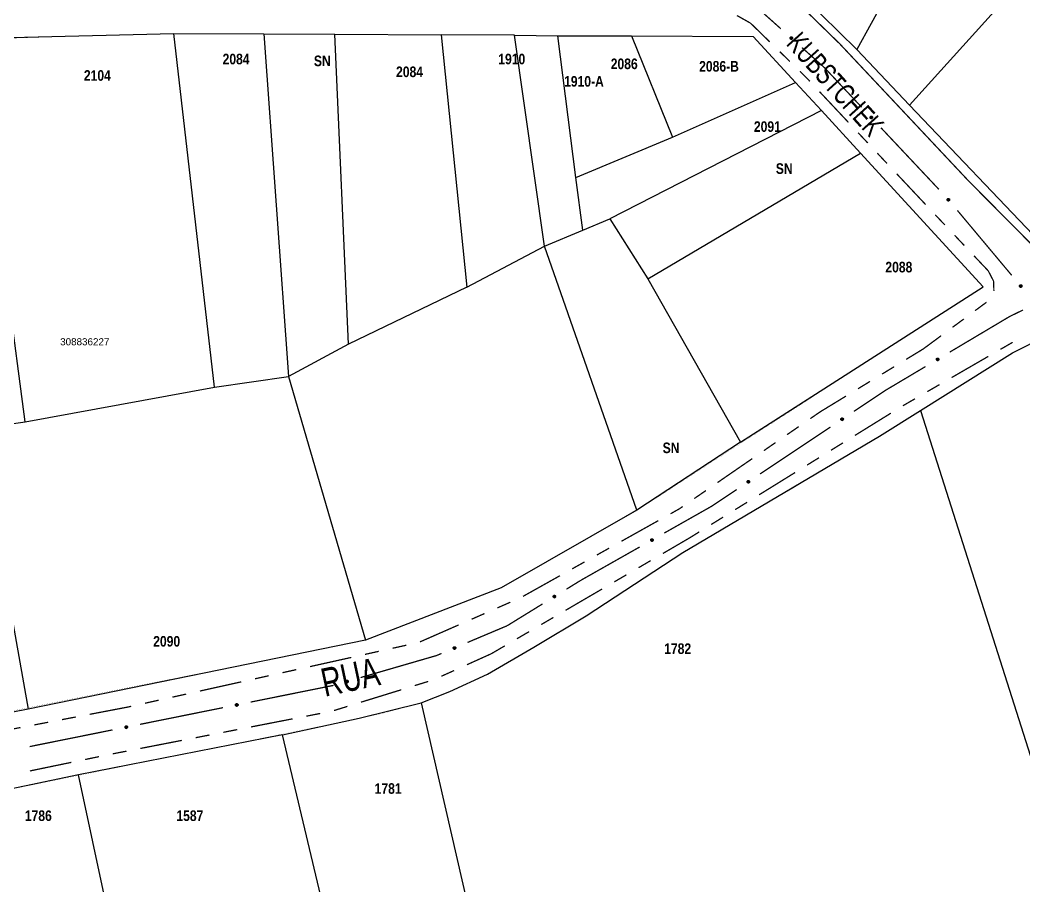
# Model space of a CAD drawing. Extents: x 201549 to 203722, y 4857623 to 4859778.
# Drawn here: x 203006 to 203148.5, y 4858104 to 4858226.9 of the extents above; entities that cross this region are included whole.
import ezdxf
from ezdxf.enums import TextEntityAlignment as Align

# ---------------------------------------------------------------- set-up
doc = ezdxf.new("R2010")
doc.units = 0
doc.header["$LTSCALE"] = 1.5
doc.header["$MEASUREMENT"] = 0
for name, color, linetype in [('CD-MALHA-LOTES', 40, 'CONTINUOUS'), ('CD_TXT_QUADRA', 1, 'CONTINUOUS'), ('RU-QUADRAS', 6, 'CONTINUOUS'), ('SV-EIXO-RUA-N-PAV', 6, 'CONTINUOUS'), ('SV-RUA-NAO-PAV-S-GUIA-C-GUIA', 7, 'CONTINUOUS'), ('SV-TXT-RUA-N-PAV-S-GUIA-C-GUIA', 7, 'CONTINUOUS'), ('Th_NmrPort', 1, 'CONTINUOUS')]:
    doc.layers.add(name, color=color, linetype=linetype)
doc.styles.add('ARIAL', font='ARIAL.TTF')
doc.styles.add('MONOTXT', font='ARIAL.TTF', dxfattribs={"height": 0.2})
doc.styles.get("Standard").update_dxf_attribs({"font": 'swisscbo.ttf'})

msp = doc.modelspace()

# ---------------------------------------------------------------- linework, layer by layer
at = {"layer": 'CD-MALHA-LOTES', "linetype": 'Continuous'}
for p, q in [((203140.85, 4858252.01), (203124.77, 4858222.72)), ((203152.68, 4858237.45), (203132.27, 4858214.83)), ((203124.77, 4858222.72), (203114.63, 4858232.68)), ((202999.5, 4858224.27), (203027.85, 4858225)), ((203027.85, 4858225), (203040.63, 4858224.93)), ((203033.62, 4858174.78), (203027.85, 4858225)), ((203040.63, 4858224.93), (203044.1, 4858176.3)), ((203040.63, 4858224.93), (203050.67, 4858224.88)), ((203050.67, 4858224.88), (203065.79, 4858224.8)), ((203052.61, 4858180.89), (203050.67, 4858224.88)), ((203076.18, 4858224.74), (203065.79, 4858224.8)), ((203065.79, 4858224.8), (203069.41, 4858188.99)), ((203080.43, 4858194.8), (203076.18, 4858224.74)), ((203076.18, 4858224.74), (203082.32, 4858224.66)), ((203082.32, 4858224.66), (203092.8, 4858224.65)), ((203084.91, 4858204.52), (203082.32, 4858224.66)), ((203092.8, 4858224.65), (203098.6, 4858210.26)), ((203092.8, 4858224.65), (203110.08, 4858224.56)), ((203110.08, 4858224.56), (203116.06, 4858218.05)), ((203132.27, 4858214.83), (203124.77, 4858222.72)), ((203098.6, 4858210.26), (203116.06, 4858218.05)), ((203116.06, 4858218.05), (203119.75, 4858214.03)), ((203150.76, 4858195.4), (203132.27, 4858214.83)), ((203119.75, 4858214.03), (203089.71, 4858198.66)), ((203125.31, 4858207.98), (203119.75, 4858214.03)), ((203084.91, 4858204.52), (203098.6, 4858210.26)), ((203095.12, 4858190.16), (203125.31, 4858207.98)), ((203142.7, 4858189.04), (203125.31, 4858207.98)), ((203085.88, 4858197.07), (203084.91, 4858204.52)), ((203085.88, 4858197.07), (203089.71, 4858198.66)), ((203089.71, 4858198.66), (203095.12, 4858190.16)), ((203080.43, 4858194.8), (203085.88, 4858197.07)), ((203069.41, 4858188.99), (203080.43, 4858194.8)), ((203093.57, 4858157.31), (203080.43, 4858194.8)), ((203146.88, 4858179.63), (203167.65, 4858190.19)), ((203069.41, 4858188.99), (203052.61, 4858180.89)), ((203095.12, 4858190.16), (203108.26, 4858166.97)), ((203108.26, 4858166.97), (203142.7, 4858189.04)), ((203006.73, 4858169.86), (203004.3, 4858188.23)), ((203052.61, 4858180.89), (203044.1, 4858176.3)), ((203133.8, 4858171.45), (203146.88, 4858179.63)), ((203033.62, 4858174.78), (203044.1, 4858176.3)), ((203044.1, 4858176.3), (203055.05, 4858138.84)), ((203006.73, 4858169.86), (203033.62, 4858174.78)), ((203128, 4858167.81), (203133.8, 4858171.45)), ((203133.8, 4858171.45), (203184.93, 4858010.6)), ((203000.05, 4858168.91), (203006.73, 4858169.86)), ((203000.05, 4858168.91), (203007.17, 4858129.07)), ((203100.08, 4858151.3), (203128, 4858167.81)), ((203108.26, 4858166.97), (203093.57, 4858157.31)), ((203093.57, 4858157.31), (203074.29, 4858146.29)), ((203086.34, 4858142.3), (203100.08, 4858151.3)), ((203074.29, 4858146.29), (203055.05, 4858138.84)), ((203078.92, 4858137.85), (203086.34, 4858142.3)), ((203055.05, 4858138.84), (203007.17, 4858129.07)), ((203072.35, 4858134.02), (203078.92, 4858137.85)), ((203067.02, 4858131.54), (203072.35, 4858134.02)), ((203062.94, 4858129.96), (203067.02, 4858131.54)), ((203007.17, 4858129.07), (202980.38, 4858123.9)), ((203054.15, 4858127.79), (203062.94, 4858129.96)), ((203062.94, 4858129.96), (203095.35, 4857989.05)), ((203043.27, 4858125.41), (203054.15, 4858127.79)), ((203043.27, 4858125.41), (203014.32, 4858119.73)), ((203076.76, 4857984.49), (203043.27, 4858125.41)), ((203014.32, 4858119.73), (202996.96, 4858116.1)), ((203020.53, 4858090.48), (203014.32, 4858119.73))]:
    msp.add_line(p, q, dxfattribs=at)
at = {"layer": 'RU-QUADRAS', "linetype": 'Continuous'}
for points in [[(203011.14, 4858341.41, 0.01, 0.01, 0), (203076.44, 4858372.96, 0.01, 0.01, 0), (203081.82, 4858366.36, 0.01, 0.01, 0), (203146.03, 4858312.4, 0.01, 0.01, -0.0254002835), (203172.96, 4858286.85, 0.01, 0.01, 0), (203191.32, 4858266.51, 0.01, 0.01, 0), (203205.24, 4858247.55, 0.01, 0.01, 0), (203214.3, 4858231.18, 0.01, 0.01, 0), (203150.76, 4858195.4, 0.01, 0.01, 0), (203124.77, 4858222.72, 0.01, 0.01, 0), (203089.71, 4858257.15, 0.01, 0.01, 0), (203062.85, 4858285.94, 0.01, 0.01, 0), (203027.71, 4858321.88, 0.01, 0.01, 0)], [(202955.28, 4858222.81, 0.01, 0.01, 0), (203027.85, 4858225, 0.01, 0.01, 0), (203110.08, 4858224.56, 0.01, 0.01, 0), (203142.7, 4858189.04, 0.01, 0.01, 0), (203096.35, 4858159.04, 0.01, 0.01, 0), (203074.29, 4858146.29, 0.01, 0.01, 0), (203055.05, 4858138.84, 0.01, 0.01, 0), (202980.38, 4858123.9, 0.01, 0.01, 0), (202969.62, 4858164.25, 0.01, 0.01, -0.0104395618), (202957.45, 4858215.28, 0.01, 0.01, 0)]]:
    msp.add_lwpolyline(points, format="xyseb", close=True, dxfattribs=at)
msp.add_lwpolyline([(202844.11, 4858095.94, 0.01, 0.01, 0), (202850.3, 4858106.7, 0.01, 0.01, 0), (202866.23, 4858138.59, 0.01, 0.01, 0), (202878.29, 4858157.52, 0.01, 0.01, 0), (202883.36, 4858164.16, 0.01, 0.01, -0.3525426599), (202885.65, 4858165.28, 0.01, 0.01, 0.0585500506), (202894.48, 4858161.85, 0.01, 0.01, 0), (202902.32, 4858177.06, 0.01, 0.01, 0), (202907.02, 4858187.95, 0.01, 0.01, 0), (202920.4, 4858226.63, 0.01, 0.01, 0), (202945.29, 4858222.03, 0.01, 0.01, 0), (202951.49, 4858195.08, 0.01, 0.01, 0), (202960.69, 4858160.85, 0.01, 0.01, 0), (202962.09, 4858154.24, 0.01, 0.01, -0.0125854908), (202973, 4858111.76, 0.01, 0.01, 0), (202996.96, 4858116.1, 0.01, 0.01, 0), (203057.05, 4858128.34, 0.01, 0.01, 0.0695721484), (203072.35, 4858134.02, 0.01, 0.01, 0.0227494889), (203100.08, 4858151.3, 0.01, 0.01, 0.0126700983), (203146.88, 4858179.63, 0.01, 0.01, 0), (203167.65, 4858190.19, 0.01, 0.01, 0), (203181.69, 4858198.56, 0.01, 0.01, 0.0244135577), (203211.83, 4858214.55, 0.01, 0.01, 0.0113668854), (203247.97, 4858236.78, 0.01, 0.01, 0)], format="xyseb", dxfattribs=at)
at = {"layer": 'SV-EIXO-RUA-N-PAV', "const_width": 0.18}
for points in [[(203108.811023, 4858230.279643), (203113.994053, 4858225.655567)], [(203116.978842, 4858222.992667), (203119.963631, 4858220.329767)], [(203119.963631, 4858220.329767), (203120.177946, 4858220.138565)], [(203120.177946, 4858220.138565), (203125.459794, 4858214.518136)], [(203128.199062, 4858211.603275), (203136.416863, 4858202.858691)], [(203139.056173, 4858199.855159), (203146.758481, 4858190.653287)], [(203145.6975, 4858184.347673), (203146.477885, 4858184.811952)], [(203146.477885, 4858184.811952), (203148.36025, 4858185.724615)], [(203137.96284, 4858179.74604), (203145.6975, 4858184.347673)], [(203128.870299, 4858174.336553), (203134.525213, 4858177.700869)], [(203124.360603, 4858171.33009), (203128.520855, 4858174.103591)], [(203128.520855, 4858174.103591), (203128.870299, 4858174.336553)], [(203111.047799, 4858162.454887), (203121.032402, 4858169.111289)], [(203104.130526, 4858157.843371), (203107.719598, 4858160.236086)], [(203097.441972, 4858154.055877), (203103.533177, 4858157.505113)], [(203103.533177, 4858157.505113), (203104.130526, 4858157.843371)], [(203085.631416, 4858147.367972), (203093.961284, 4858152.084885)], [(203085.267741, 4858147.143577), (203085.631416, 4858147.367972)], [(203083.565669, 4858146.093362), (203085.267741, 4858147.143577)], [(203075.156017, 4858140.904428), (203080.161525, 4858143.992933)], [(203069.519503, 4858138.524566), (203075.047, 4858140.858398)], [(203075.047, 4858140.858398), (203075.156017, 4858140.904428)], [(203054.339691, 4858133.540729), (203064.904196, 4858136.605242)], [(203064.904196, 4858136.605242), (203065.126379, 4858136.669692)], [(203065.126379, 4858136.669692), (203065.834505, 4858136.968678)], [(203038.733737, 4858130.059197), (203050.497439, 4858132.428864)], [(203023.048801, 4858126.899641), (203034.812503, 4858129.269308)], [(203007.363866, 4858123.740086), (203019.127567, 4858126.109753)]]:
    msp.add_lwpolyline(points, dxfattribs=at)
at = {"layer": 'SV-EIXO-RUA-N-PAV'}
for points in [[(203115.452517, 4858224.50191), (203115.501302, 4858224.505385), (203115.543941, 4858224.498395), (203115.577826, 4858224.48233), (203115.604067, 4858224.460326), (203115.628378, 4858224.43479), (203115.647208, 4858224.403638), (203115.660449, 4858224.364433), (203115.664278, 4858224.31552), (203115.654247, 4858224.272311), (203115.640274, 4858224.238248), (203115.618904, 4858224.209564), (203115.593703, 4858224.186363), (203115.560696, 4858224.167873), (203115.520835, 4858224.154843), (203115.471557, 4858224.152183), (203115.429803, 4858224.159322), (203115.397436, 4858224.175722), (203115.368735, 4858224.197388), (203115.344228, 4858224.223755), (203115.32592, 4858224.254441), (203115.312873, 4858224.294599), (203115.310892, 4858224.343271), (203115.317537, 4858224.384997), (203115.333478, 4858224.417586), (203115.355444, 4858224.445362), (203115.380759, 4858224.470057), (203115.411286, 4858224.490289), (203115.452517, 4858224.50191)], [(203126.81125, 4858213.240793), (203126.860152, 4858213.239967), (203126.902012, 4858213.229258), (203126.934354, 4858213.210278), (203126.95856, 4858213.186053), (203126.980533, 4858213.15848), (203126.996553, 4858213.125794), (203127.006298, 4858213.085577), (203127.005815, 4858213.036516), (203126.992026, 4858212.994356), (203126.975114, 4858212.961653), (203126.951307, 4858212.934957), (203126.924164, 4858212.91406), (203126.889661, 4858212.898542), (203126.848809, 4858212.889065), (203126.799488, 4858212.890745), (203126.758522, 4858212.901525), (203126.727721, 4858212.920706), (203126.701035, 4858212.94481), (203126.67894, 4858212.973228), (203126.663399, 4858213.005404), (203126.653931, 4858213.046553), (203126.656234, 4858213.095211), (203126.66652, 4858213.136192), (203126.685262, 4858213.167254), (203126.709584, 4858213.192993), (203126.736971, 4858213.215368), (203126.769158, 4858213.232839), (203126.81125, 4858213.240793)], [(203137.764645, 4858201.569638), (203137.813418, 4858201.566007), (203137.854594, 4858201.552913), (203137.885793, 4858201.532107), (203137.908569, 4858201.506533), (203137.928923, 4858201.477745), (203137.943041, 4858201.444193), (203137.950461, 4858201.403483), (203137.947162, 4858201.354531), (203137.930976, 4858201.313232), (203137.912215, 4858201.281553), (203137.886915, 4858201.256268), (203137.858617, 4858201.236963), (203137.82328, 4858201.223451), (203137.781951, 4858201.216335), (203137.732809, 4858201.220843), (203137.692529, 4858201.233957), (203137.66288, 4858201.254874), (203137.637621, 4858201.28047), (203137.617193, 4858201.310109), (203137.603525, 4858201.343125), (203137.596434, 4858201.384749), (203137.601527, 4858201.433194), (203137.614148, 4858201.473518), (203137.634643, 4858201.503453), (203137.660402, 4858201.527753), (203137.689028, 4858201.548519), (203137.722165, 4858201.564114), (203137.764645, 4858201.569638)], [(203148.034388, 4858189.300475), (203148.083162, 4858189.296844), (203148.124338, 4858189.28375), (203148.155537, 4858189.262944), (203148.178313, 4858189.23737), (203148.198667, 4858189.208582), (203148.212785, 4858189.17503), (203148.220205, 4858189.13432), (203148.216906, 4858189.085368), (203148.20072, 4858189.044069), (203148.181959, 4858189.01239), (203148.156659, 4858188.987105), (203148.128361, 4858188.9678), (203148.093024, 4858188.954288), (203148.051695, 4858188.947171), (203148.002552, 4858188.95168), (203147.962273, 4858188.964794), (203147.932624, 4858188.985711), (203147.907365, 4858189.011307), (203147.886937, 4858189.040946), (203147.873269, 4858189.073962), (203147.866178, 4858189.115586), (203147.871271, 4858189.164031), (203147.883892, 4858189.204355), (203147.904387, 4858189.23429), (203147.930146, 4858189.25859), (203147.958772, 4858189.279356), (203147.991909, 4858189.294951), (203148.034388, 4858189.300475)], [(203136.064263, 4858178.744595), (203136.075629, 4858178.792165), (203136.095125, 4858178.830724), (203136.120642, 4858178.858204), (203136.149523, 4858178.876608), (203136.18119, 4858178.892109), (203136.216564, 4858178.900692), (203136.257937, 4858178.901522), (203136.305735, 4858178.890455), (203136.343923, 4858178.867888), (203136.372203, 4858178.844312), (203136.393127, 4858178.815302), (203136.407669, 4858178.784287), (203136.415371, 4858178.747247), (203136.415802, 4858178.705312), (203136.403511, 4858178.657518), (203136.384138, 4858178.619847), (203136.358759, 4858178.593915), (203136.329461, 4858178.573063), (203136.296942, 4858178.557626), (203136.262169, 4858178.5494), (203136.219946, 4858178.549042), (203136.172934, 4858178.561798), (203136.135141, 4858178.580691), (203136.108859, 4858178.605699), (203136.08898, 4858178.635006), (203136.073048, 4858178.666578), (203136.062939, 4858178.701779), (203136.064263, 4858178.744595)], [(203122.515892, 4858170.232582), (203122.524803, 4858170.280672), (203122.542296, 4858170.320181), (203122.56637, 4858170.348933), (203122.594268, 4858170.368794), (203122.625098, 4858170.385899), (203122.659986, 4858170.396285), (203122.701262, 4858170.399236), (203122.749565, 4858170.390636), (203122.78886, 4858170.370056), (203122.818312, 4858170.347963), (203122.840696, 4858170.320064), (203122.856811, 4858170.289836), (203122.866401, 4858170.253239), (203122.868983, 4858170.211382), (203122.85916, 4858170.16302), (203122.841745, 4858170.124405), (203122.817729, 4858170.097205), (203122.789539, 4858170.074878), (203122.757855, 4858170.057793), (203122.723549, 4858170.047795), (203122.6814, 4858170.045271), (203122.633796, 4858170.0556), (203122.595084, 4858170.072529), (203122.567554, 4858170.096157), (203122.546198, 4858170.124405), (203122.528667, 4858170.155118), (203122.516765, 4858170.189754), (203122.515892, 4858170.232582)], [(203109.203087, 4858161.357379), (203109.211998, 4858161.405469), (203109.229491, 4858161.444977), (203109.253565, 4858161.47373), (203109.281463, 4858161.493591), (203109.312294, 4858161.510695), (203109.347182, 4858161.521082), (203109.388457, 4858161.524033), (203109.43676, 4858161.515433), (203109.476055, 4858161.494853), (203109.505507, 4858161.472759), (203109.527892, 4858161.444861), (203109.544006, 4858161.414632), (203109.553597, 4858161.378036), (203109.556179, 4858161.336178), (203109.546355, 4858161.287817), (203109.52894, 4858161.249201), (203109.504924, 4858161.222002), (203109.476735, 4858161.199675), (203109.44505, 4858161.18259), (203109.410745, 4858161.172592), (203109.368596, 4858161.170068), (203109.320991, 4858161.180396), (203109.282279, 4858161.197326), (203109.254749, 4858161.220953), (203109.233393, 4858161.249201), (203109.215862, 4858161.279915), (203109.203961, 4858161.314551), (203109.203087, 4858161.357379)], [(203095.52236, 4858153.095372), (203095.534743, 4858153.142686), (203095.555061, 4858153.180819), (203095.581162, 4858153.207746), (203095.61043, 4858153.225526), (203095.642422, 4858153.240344), (203095.677973, 4858153.248167), (203095.719353, 4858153.24811), (203095.766904, 4858153.236021), (203095.804599, 4858153.212639), (203095.832367, 4858153.188463), (203095.852664, 4858153.159011), (203095.866538, 4858153.127691), (203095.873443, 4858153.090494), (203095.872976, 4858153.04856), (203095.859663, 4858153.00104), (203095.839487, 4858152.963793), (203095.813557, 4858152.938411), (203095.783819, 4858152.918193), (203095.750976, 4858152.903456), (203095.716035, 4858152.895978), (203095.673814, 4858152.896525), (203095.627086, 4858152.910286), (203095.589707, 4858152.929985), (203095.563968, 4858152.955551), (203095.544722, 4858152.985277), (203095.529469, 4858153.017184), (203095.520117, 4858153.052593), (203095.52236, 4858153.095372)], [(203081.683516, 4858145.061382), (203081.694112, 4858145.109129), (203081.712983, 4858145.147998), (203081.738052, 4858145.175887), (203081.766632, 4858145.194755), (203081.798045, 4858145.210765), (203081.833276, 4858145.219919), (203081.874629, 4858145.221417), (203081.922601, 4858145.211123), (203081.961148, 4858145.189175), (203081.989805, 4858145.16606), (203082.011195, 4858145.137392), (203082.026236, 4858145.106615), (203082.034535, 4858145.069705), (203082.035644, 4858145.027782), (203082.024126, 4858144.979796), (203082.005364, 4858144.941816), (203081.980407, 4858144.915478), (203081.95145, 4858144.894156), (203081.919185, 4858144.878195), (203081.884549, 4858144.869409), (203081.842337, 4858144.868368), (203081.795125, 4858144.880364), (203081.757032, 4858144.898644), (203081.73035, 4858144.923225), (203081.71, 4858144.952206), (203081.693559, 4858144.983517), (203081.682883, 4858145.018549), (203081.683516, 4858145.061382)], [(203067.50182, 4858137.792146), (203067.519584, 4858137.837714), (203067.54417, 4858137.873245), (203067.573205, 4858137.896978), (203067.604331, 4858137.91126), (203067.63782, 4858137.922285), (203067.674036, 4858137.92595), (203067.715133, 4858137.921115), (203067.760969, 4858137.903616), (203067.795712, 4858137.876038), (203067.820503, 4858137.848818), (203067.837264, 4858137.817219), (203067.847428, 4858137.784506), (203067.849992, 4858137.746761), (203067.844685, 4858137.705161), (203067.825974, 4858137.659497), (203067.801632, 4858137.624828), (203067.772945, 4858137.60261), (203067.741071, 4858137.585961), (203067.706747, 4858137.575116), (203067.671175, 4858137.571722), (203067.6293, 4858137.57714), (203067.584474, 4858137.596206), (203067.549619, 4858137.620089), (203067.527004, 4858137.648456), (203067.51132, 4858137.680206), (203067.499854, 4858137.71366), (203067.494653, 4858137.749912), (203067.50182, 4858137.792146)], [(203052.250212, 4858133.049239), (203052.273182, 4858133.092417), (203052.301753, 4858133.12483), (203052.333364, 4858133.145006), (203052.365947, 4858133.15555), (203052.400495, 4858133.162584), (203052.436891, 4858133.16199), (203052.477141, 4858133.152383), (203052.520617, 4858133.129645), (203052.551897, 4858133.098194), (203052.573335, 4858133.068261), (203052.586287, 4858133.034919), (203052.592557, 4858133.001243), (203052.59069, 4858132.963457), (203052.580556, 4858132.922763), (203052.556634, 4858132.879599), (203052.528405, 4858132.848015), (203052.497318, 4858132.829303), (203052.463716, 4858132.816495), (203052.428358, 4858132.809737), (203052.392634, 4858132.810526), (203052.35168, 4858132.820803), (203052.30939, 4858132.844978), (203052.277567, 4858132.872773), (203052.258424, 4858132.90359), (203052.246559, 4858132.936955), (203052.239083, 4858132.971521), (203052.238157, 4858133.008133), (203052.250212, 4858133.049239)], [(203036.610531, 4858129.743792), (203036.637024, 4858129.784904), (203036.668201, 4858129.814819), (203036.701385, 4858129.832286), (203036.734734, 4858129.840075), (203036.769748, 4858129.844201), (203036.805968, 4858129.840572), (203036.845276, 4858129.827639), (203036.886703, 4858129.801352), (203036.915249, 4858129.767401), (203036.934114, 4858129.735784), (203036.944238, 4858129.701477), (203036.947676, 4858129.667395), (203036.942662, 4858129.629896), (203036.929168, 4858129.59019), (203036.901727, 4858129.549173), (203036.870961, 4858129.520055), (203036.83842, 4858129.504002), (203036.803867, 4858129.494043), (203036.768069, 4858129.490259), (203036.732535, 4858129.494027), (203036.692581, 4858129.507686), (203036.652457, 4858129.535306), (203036.623064, 4858129.56566), (203036.606559, 4858129.597967), (203036.59752, 4858129.632206), (203036.592955, 4858129.667275), (203036.595087, 4858129.703836), (203036.610531, 4858129.743792)], [(203020.925595, 4858126.584237), (203020.952089, 4858126.625348), (203020.983265, 4858126.655264), (203021.016449, 4858126.672731), (203021.049798, 4858126.680519), (203021.084813, 4858126.684645), (203021.121033, 4858126.681016), (203021.16034, 4858126.668084), (203021.201767, 4858126.641797), (203021.230314, 4858126.607845), (203021.249179, 4858126.576228), (203021.259303, 4858126.541922), (203021.262741, 4858126.507839), (203021.257727, 4858126.470341), (203021.244232, 4858126.430634), (203021.216791, 4858126.389618), (203021.186026, 4858126.360499), (203021.153485, 4858126.344447), (203021.118931, 4858126.334487), (203021.083133, 4858126.330704), (203021.0476, 4858126.334471), (203021.007645, 4858126.34813), (203020.967521, 4858126.375751), (203020.938128, 4858126.406104), (203020.921624, 4858126.438411), (203020.912584, 4858126.47265), (203020.908019, 4858126.507719), (203020.910151, 4858126.54428), (203020.925595, 4858126.584237)]]:
    msp.add_lwpolyline(points, close=True, dxfattribs=at)
for points in [[(203115.317537, 4858224.384997), (203115.593703, 4858224.186363)], [(203115.327585, 4858224.398407), (203115.603718, 4858224.199598)], [(203115.333478, 4858224.417586), (203115.618904, 4858224.209564)], [(203115.346112, 4858224.429423), (203115.626537, 4858224.223127)], [(203115.355444, 4858224.445362), (203115.640274, 4858224.238248)], [(203115.371657, 4858224.456006), (203115.644735, 4858224.259922)], [(203115.380759, 4858224.470057), (203115.654247, 4858224.272311)], [(203115.399458, 4858224.476919), (203115.656135, 4858224.297296)], [(203115.411286, 4858224.490289), (203115.664278, 4858224.31552)], [(203115.431332, 4858224.494198), (203115.658481, 4858224.340919)], [(203115.452517, 4858224.50191), (203115.660449, 4858224.364433)], [(203115.479168, 4858224.502723), (203115.648029, 4858224.388645)], [(203115.501302, 4858224.505385), (203115.647208, 4858224.403638)], [(203115.525626, 4858224.501505), (203115.63053, 4858224.424371)], [(203115.543941, 4858224.498395), (203115.628378, 4858224.43479)], [(203115.310892, 4858224.343271), (203115.560696, 4858224.167873)], [(203115.312873, 4858224.294599), (203115.520835, 4858224.154843)], [(203115.315167, 4858224.361942), (203115.572972, 4858224.179484)], [(203115.315766, 4858224.31752), (203115.538153, 4858224.163003)], [(203115.325089, 4858224.272629), (203115.490098, 4858224.158331)], [(203115.32592, 4858224.254441), (203115.471557, 4858224.152183)], [(203115.338735, 4858224.236683), (203115.445567, 4858224.159659)], [(203115.344228, 4858224.223755), (203115.429803, 4858224.159322)], [(203126.653931, 4858213.046553), (203126.848809, 4858212.889065)], [(203126.656234, 4858213.095211), (203126.889661, 4858212.898542)], [(203126.658827, 4858213.069131), (203126.866777, 4858212.895672)], [(203126.662133, 4858213.113434), (203126.902909, 4858212.909029)], [(203126.663399, 4858213.005404), (203126.799488, 4858212.890745)], [(203126.66417, 4858213.023595), (203126.818497, 4858212.89524)], [(203126.66652, 4858213.136192), (203126.924164, 4858212.91406)], [(203126.674604, 4858212.986589), (203126.774255, 4858212.900476)], [(203126.677707, 4858213.148667), (203126.935303, 4858212.926365)], [(203126.67894, 4858212.973228), (203126.758522, 4858212.901525)], [(203126.685262, 4858213.167254), (203126.951307, 4858212.934957)], [(203126.698888, 4858213.177935), (203126.960102, 4858212.947797)], [(203126.709584, 4858213.192993), (203126.975114, 4858212.961653)], [(203126.72667, 4858213.20217), (203126.981463, 4858212.982851)], [(203126.736971, 4858213.215368), (203126.992026, 4858212.994356)], [(203126.756201, 4858213.22056), (203126.996102, 4858213.019079)], [(203126.769158, 4858213.232839), (203127.005815, 4858213.036516)], [(203126.78947, 4858213.234972), (203127.002272, 4858213.062327)], [(203126.81125, 4858213.240793), (203127.006298, 4858213.085577)], [(203126.837869, 4858213.239261), (203126.996054, 4858213.110786)], [(203126.860152, 4858213.239967), (203126.996553, 4858213.125794)], [(203126.88404, 4858213.233966), (203126.981762, 4858213.147913)], [(203126.902012, 4858213.229258), (203126.980533, 4858213.15848)], [(203137.596434, 4858201.384749), (203137.781951, 4858201.216335)], [(203137.601527, 4858201.433194), (203137.82328, 4858201.223451)], [(203137.602618, 4858201.407009), (203137.800269, 4858201.221899)], [(203137.603525, 4858201.343125), (203137.732809, 4858201.220843)], [(203137.605339, 4858201.361241), (203137.752044, 4858201.22424)], [(203137.608462, 4858201.451049), (203137.837109, 4858201.233161)], [(203137.613632, 4858201.323697), (203137.708175, 4858201.232006)], [(203137.614148, 4858201.473518), (203137.858617, 4858201.236963)], [(203137.617193, 4858201.310109), (203137.692529, 4858201.233957)], [(203137.626033, 4858201.48533), (203137.870444, 4858201.248608)], [(203137.634643, 4858201.503453), (203137.886915, 4858201.256268)], [(203137.648859, 4858201.513334), (203137.896433, 4858201.268582)], [(203137.660402, 4858201.527753), (203137.912215, 4858201.281553)], [(203137.677986, 4858201.535935), (203137.91977, 4858201.302351)], [(203137.689028, 4858201.548519), (203137.930976, 4858201.313232)], [(203137.708524, 4858201.552599), (203137.936465, 4858201.337679)], [(203137.722165, 4858201.564114), (203137.947162, 4858201.354531)], [(203137.742565, 4858201.565077), (203137.945107, 4858201.380502)], [(203137.764645, 4858201.569638), (203137.950461, 4858201.403483)], [(203137.791131, 4858201.566581), (203137.941681, 4858201.429238)], [(203137.813418, 4858201.566007), (203137.943041, 4858201.444193)], [(203137.836923, 4858201.558644), (203137.929544, 4858201.467124)], [(203137.854594, 4858201.552913), (203137.928923, 4858201.477745)], [(203147.866178, 4858189.115586), (203148.051695, 4858188.947171)], [(203147.871271, 4858189.164031), (203148.093024, 4858188.954288)], [(203147.872362, 4858189.137846), (203148.070013, 4858188.952736)], [(203147.873269, 4858189.073962), (203148.002552, 4858188.95168)], [(203147.875083, 4858189.092078), (203148.021788, 4858188.955077)], [(203147.878206, 4858189.181886), (203148.106852, 4858188.963998)], [(203147.883376, 4858189.054534), (203147.977919, 4858188.962843)], [(203147.883892, 4858189.204355), (203148.128361, 4858188.9678)], [(203147.886937, 4858189.040946), (203147.962273, 4858188.964794)], [(203147.895777, 4858189.216167), (203148.140188, 4858188.979445)], [(203147.904387, 4858189.23429), (203148.156659, 4858188.987105)], [(203147.918603, 4858189.244171), (203148.166176, 4858188.999418)], [(203147.930146, 4858189.25859), (203148.181959, 4858189.01239)], [(203147.94773, 4858189.266772), (203148.189514, 4858189.033188)], [(203147.958772, 4858189.279356), (203148.20072, 4858189.044069)], [(203147.978268, 4858189.283436), (203148.206209, 4858189.068516)], [(203147.991909, 4858189.294951), (203148.216906, 4858189.085368)], [(203148.012309, 4858189.295914), (203148.214851, 4858189.111339)], [(203148.034388, 4858189.300475), (203148.220205, 4858189.13432)], [(203148.060875, 4858189.297418), (203148.211425, 4858189.160075)], [(203148.083162, 4858189.296844), (203148.212785, 4858189.17503)], [(203148.106666, 4858189.289481), (203148.199287, 4858189.197961)], [(203148.124338, 4858189.28375), (203148.198667, 4858189.208582)], [(203136.062939, 4858178.701779), (203136.305735, 4858178.890455)], [(203136.064263, 4858178.744595), (203136.257937, 4858178.901522)], [(203136.065243, 4858178.722071), (203136.279769, 4858178.89257)], [(203136.071507, 4858178.770255), (203136.23111, 4858178.896964)], [(203136.07213, 4858178.686475), (203136.320664, 4858178.877207)], [(203136.073048, 4858178.666578), (203136.343923, 4858178.867888)], [(203136.075629, 4858178.792165), (203136.216564, 4858178.900692)], [(203136.083709, 4858178.65367), (203136.352876, 4858178.855089)], [(203136.086648, 4858178.814194), (203136.191773, 4858178.891026)], [(203136.08898, 4858178.635006), (203136.372203, 4858178.844312)], [(203136.095125, 4858178.830724), (203136.18119, 4858178.892109)], [(203136.101373, 4858178.62131), (203136.38249, 4858178.826663)], [(203136.108859, 4858178.605699), (203136.393127, 4858178.815302)], [(203136.125376, 4858178.594309), (203136.398061, 4858178.797821)], [(203136.135141, 4858178.580691), (203136.407669, 4858178.784287)], [(203136.156415, 4858178.571493), (203136.407992, 4858178.762447)], [(203136.172934, 4858178.561798), (203136.415371, 4858178.747247)], [(203136.198958, 4858178.558698), (203136.413232, 4858178.724283)], [(203136.219946, 4858178.549042), (203136.415802, 4858178.705312)], [(203136.244574, 4858178.554081), (203136.403227, 4858178.677049)], [(203136.262169, 4858178.5494), (203136.403511, 4858178.657518)], [(203136.28296, 4858178.556278), (203136.388561, 4858178.634981)], [(203136.296942, 4858178.557626), (203136.384138, 4858178.619847)], [(203122.515892, 4858170.232582), (203122.701262, 4858170.399236)], [(203122.516765, 4858170.189754), (203122.749565, 4858170.390636)], [(203122.518026, 4858170.210138), (203122.723524, 4858170.391416)], [(203122.52181, 4858170.25858), (203122.674704, 4858170.393308)], [(203122.524803, 4858170.280672), (203122.659986, 4858170.396285)], [(203122.52673, 4858170.174942), (203122.765154, 4858170.37817)], [(203122.528667, 4858170.155118), (203122.78886, 4858170.370056)], [(203122.534678, 4858170.303237), (203122.635724, 4858170.385361)], [(203122.539976, 4858170.142774), (203122.798457, 4858170.357734)], [(203122.542296, 4858170.320181), (203122.625098, 4858170.385899)], [(203122.546198, 4858170.124405), (203122.818312, 4858170.347963)], [(203122.559277, 4858170.111363), (203122.82949, 4858170.330864)], [(203122.567554, 4858170.096157), (203122.840696, 4858170.320064)], [(203122.584633, 4858170.085628), (203122.846521, 4858170.302859)], [(203122.595084, 4858170.072529), (203122.856811, 4858170.289836)], [(203122.616801, 4858170.064435), (203122.858253, 4858170.268041)], [(203122.633796, 4858170.0556), (203122.866401, 4858170.253239)], [(203122.659945, 4858170.053838), (203122.865443, 4858170.230196)], [(203122.6814, 4858170.045271), (203122.868983, 4858170.211382)], [(203122.705737, 4858170.051567), (203122.857874, 4858170.182511)], [(203122.723549, 4858170.047795), (203122.85916, 4858170.16302)], [(203122.743961, 4858170.05573), (203122.845385, 4858170.139746)], [(203122.757855, 4858170.057793), (203122.841745, 4858170.124405)], [(203109.203087, 4858161.357379), (203109.388457, 4858161.524033)], [(203109.203961, 4858161.314551), (203109.43676, 4858161.515433)], [(203109.205221, 4858161.334935), (203109.41072, 4858161.516213)], [(203109.209006, 4858161.383377), (203109.361899, 4858161.518105)], [(203109.211998, 4858161.405469), (203109.347182, 4858161.521082)], [(203109.213925, 4858161.299739), (203109.452349, 4858161.502967)], [(203109.215862, 4858161.279915), (203109.476055, 4858161.494853)], [(203109.221873, 4858161.428034), (203109.322919, 4858161.510157)], [(203109.227171, 4858161.267571), (203109.485653, 4858161.482531)], [(203109.229491, 4858161.444977), (203109.312294, 4858161.510695)], [(203109.233393, 4858161.249201), (203109.505507, 4858161.472759)], [(203109.246472, 4858161.236159), (203109.516686, 4858161.455661)], [(203109.254749, 4858161.220953), (203109.527892, 4858161.444861)], [(203109.271828, 4858161.210425), (203109.533716, 4858161.427655)], [(203109.282279, 4858161.197326), (203109.544006, 4858161.414632)], [(203109.303997, 4858161.189232), (203109.545448, 4858161.392838)], [(203109.320991, 4858161.180396), (203109.553597, 4858161.378036)], [(203109.34714, 4858161.178635), (203109.552639, 4858161.354993)], [(203109.368596, 4858161.170068), (203109.556179, 4858161.336178)], [(203109.392932, 4858161.176364), (203109.54507, 4858161.307308)], [(203109.410745, 4858161.172592), (203109.546355, 4858161.287817)], [(203109.431156, 4858161.180527), (203109.532581, 4858161.264543)], [(203109.44505, 4858161.18259), (203109.52894, 4858161.249201)], [(203095.520117, 4858153.052593), (203095.766904, 4858153.236021)], [(203095.52236, 4858153.095372), (203095.719353, 4858153.24811)], [(203095.522856, 4858153.072832), (203095.740989, 4858153.238692)], [(203095.528979, 4858153.037096), (203095.781545, 4858153.222455)], [(203095.529469, 4858153.017184), (203095.804599, 4858153.212639)], [(203095.530152, 4858153.12087), (203095.692435, 4858153.244128)], [(203095.534743, 4858153.142686), (203095.677973, 4858153.248167)], [(203095.539851, 4858153.00405), (203095.813275, 4858153.199652)], [(203095.544722, 4858152.985277), (203095.832367, 4858153.188463)], [(203095.546232, 4858153.164474), (203095.65298, 4858153.239035)], [(203095.555061, 4858153.180819), (203095.642422, 4858153.240344)], [(203095.556818, 4858152.971319), (203095.842273, 4858153.170597)], [(203095.563968, 4858152.955551), (203095.852664, 4858153.159011)], [(203095.580236, 4858152.943809), (203095.857222, 4858153.141428)], [(203095.589707, 4858152.929985), (203095.866538, 4858153.127691)], [(203095.610779, 4858152.920334), (203095.866392, 4858153.105849)], [(203095.627086, 4858152.910286), (203095.873443, 4858153.090494)], [(203095.653038, 4858152.906629), (203095.870813, 4858153.067582)], [(203095.673814, 4858152.896525), (203095.872976, 4858153.04856)], [(203095.698544, 4858152.901035), (203095.859797, 4858153.020573)], [(203095.716035, 4858152.895978), (203095.859663, 4858153.00104)], [(203095.736969, 4858152.902409), (203095.844233, 4858152.978829)], [(203095.750976, 4858152.903456), (203095.839487, 4858152.963793)], [(203081.682883, 4858145.018549), (203081.922601, 4858145.211123)], [(203081.683516, 4858145.061382), (203081.874629, 4858145.221417)], [(203081.684859, 4858145.038877), (203081.896604, 4858145.212818)], [(203081.690344, 4858145.087156), (203081.84788, 4858145.216426)], [(203081.692321, 4858145.003397), (203081.937742, 4858145.198117)], [(203081.693559, 4858144.983517), (203081.961148, 4858145.189175)], [(203081.694112, 4858145.109129), (203081.833276, 4858145.219919)], [(203081.704428, 4858144.970783), (203081.970306, 4858145.176523)], [(203081.704774, 4858145.131333), (203081.808644, 4858145.209854)], [(203081.71, 4858144.952206), (203081.989805, 4858145.16606)], [(203081.712983, 4858145.147998), (203081.798045, 4858145.210765)], [(203081.722613, 4858144.938712), (203082.000375, 4858145.148579)], [(203081.73035, 4858144.923225), (203082.011195, 4858145.137392)], [(203081.747048, 4858144.912102), (203082.016411, 4858145.119992)], [(203081.757032, 4858144.898644), (203082.026236, 4858145.106615)], [(203081.778452, 4858144.889791), (203082.026911, 4858145.084784)], [(203081.795125, 4858144.880364), (203082.034535, 4858145.069705)], [(203081.821196, 4858144.877684), (203082.032767, 4858145.046709)], [(203081.842337, 4858144.868368), (203082.035644, 4858145.027782)], [(203081.86688, 4858144.873805), (203082.023527, 4858144.99932)], [(203081.884549, 4858144.869409), (203082.024126, 4858144.979796)], [(203081.905226, 4858144.876622), (203082.009542, 4858144.957021)], [(203081.919185, 4858144.878195), (203082.005364, 4858144.941816)], [(203067.494653, 4858137.749912), (203067.760969, 4858137.903616)], [(203067.499711, 4858137.7697), (203067.735536, 4858137.909262)], [(203067.499854, 4858137.71366), (203067.795712, 4858137.876038)], [(203067.501666, 4858137.733496), (203067.773946, 4858137.88845)], [(203067.50182, 4858137.792146), (203067.715133, 4858137.921115)], [(203067.50865, 4858137.699416), (203067.802831, 4858137.862136)], [(203067.51132, 4858137.680206), (203067.820503, 4858137.848818)], [(203067.512505, 4858137.816574), (203067.687935, 4858137.920268)], [(203067.519584, 4858137.837714), (203067.674036, 4858137.92595)], [(203067.521723, 4858137.664944), (203067.82828, 4858137.829927)], [(203067.527004, 4858137.648456), (203067.837264, 4858137.817219)], [(203067.533512, 4858137.858029), (203067.648156, 4858137.919765)], [(203067.541808, 4858137.634914), (203067.839761, 4858137.799227)], [(203067.54417, 4858137.873245), (203067.63782, 4858137.922285)], [(203067.549619, 4858137.620089), (203067.847428, 4858137.784506)], [(203067.569436, 4858137.608069), (203067.844761, 4858137.762828)], [(203067.584474, 4858137.596206), (203067.849992, 4858137.746761)], [(203067.60983, 4858137.589576), (203067.844733, 4858137.724305)], [(203067.6293, 4858137.57714), (203067.844685, 4858137.705161)], [(203067.654386, 4858137.578765), (203067.828363, 4858137.678884)], [(203067.671175, 4858137.571722), (203067.825974, 4858137.659497)], [(203067.692712, 4858137.575692), (203067.808083, 4858137.639216)], [(203067.706747, 4858137.575116), (203067.801632, 4858137.624828)], [(203052.238157, 4858133.008133), (203052.520617, 4858133.129645)], [(203052.239083, 4858132.971521), (203052.551897, 4858133.098194)], [(203052.243202, 4858132.991009), (203052.531732, 4858133.113066)], [(203052.245493, 4858133.027193), (203052.496019, 4858133.138225)], [(203052.246153, 4858132.956346), (203052.557342, 4858133.083554)], [(203052.246559, 4858132.936955), (203052.573335, 4858133.068261)], [(203052.250212, 4858133.049239), (203052.477141, 4858133.152383)], [(203052.255107, 4858132.920582), (203052.57885, 4858133.048591)], [(203052.258424, 4858132.90359), (203052.586287, 4858133.034919)], [(203052.26368, 4858133.07225), (203052.450031, 4858133.154721)], [(203052.271543, 4858132.88841), (203052.586663, 4858133.016759)], [(203052.273182, 4858133.092417), (203052.436891, 4858133.16199)], [(203052.277567, 4858132.872773), (203052.592557, 4858133.001243)], [(203052.28939, 4858133.110965), (203052.410466, 4858133.158873)], [(203052.295842, 4858132.858518), (203052.587373, 4858132.980025)], [(203052.301753, 4858133.12483), (203052.400495, 4858133.162584)], [(203052.30939, 4858132.844978), (203052.59069, 4858132.963457)], [(203052.333797, 4858132.83543), (203052.582842, 4858132.94177)], [(203052.35168, 4858132.820803), (203052.580556, 4858132.922763)], [(203052.376783, 4858132.819483), (203052.561273, 4858132.898574)], [(203052.392634, 4858132.810526), (203052.556634, 4858132.879599)], [(203052.414487, 4858132.811951), (203052.536494, 4858132.86155)], [(203052.428358, 4858132.809737), (203052.528405, 4858132.848015)], [(203036.592955, 4858129.667275), (203036.915249, 4858129.767401)], [(203036.595087, 4858129.703836), (203036.886703, 4858129.801352)], [(203036.59752, 4858129.632206), (203036.934114, 4858129.735784)], [(203036.598686, 4858129.686351), (203036.896395, 4858129.783903)], [(203036.598734, 4858129.651562), (203036.919453, 4858129.752358)], [(203036.603988, 4858129.722217), (203036.862906, 4858129.811956)], [(203036.604672, 4858129.615176), (203036.937969, 4858129.715722)], [(203036.606559, 4858129.597967), (203036.944238, 4858129.701477)], [(203036.610531, 4858129.743792), (203036.845276, 4858129.827639)], [(203036.618366, 4858129.581745), (203036.943098, 4858129.683348)], [(203036.623064, 4858129.56566), (203036.947676, 4858129.667395)], [(203036.625872, 4858129.7656), (203036.818456, 4858129.832232)], [(203036.637024, 4858129.784904), (203036.805968, 4858129.840572)], [(203036.640086, 4858129.54993), (203036.94074, 4858129.646683)], [(203036.652457, 4858129.535306), (203036.942662, 4858129.629896)], [(203036.654723, 4858129.802034), (203036.779375, 4858129.839671)], [(203036.668201, 4858129.814819), (203036.769748, 4858129.844201)], [(203036.675981, 4858129.523754), (203036.933032, 4858129.60894)], [(203036.692581, 4858129.507686), (203036.929168, 4858129.59019)], [(203036.717487, 4858129.504276), (203036.907934, 4858129.567694)], [(203036.732535, 4858129.494027), (203036.901727, 4858129.549173)], [(203036.754431, 4858129.493623), (203036.880151, 4858129.532867)], [(203036.768069, 4858129.490259), (203036.870961, 4858129.520055)], [(203020.908019, 4858126.507719), (203021.230314, 4858126.607845)], [(203020.910151, 4858126.54428), (203021.201767, 4858126.641797)], [(203020.912584, 4858126.47265), (203021.249179, 4858126.576228)], [(203020.91375, 4858126.526795), (203021.21146, 4858126.624348)], [(203020.913798, 4858126.492007), (203021.234517, 4858126.592802)], [(203020.919053, 4858126.562662), (203021.17797, 4858126.6524)], [(203020.919736, 4858126.455621), (203021.253033, 4858126.556166)], [(203020.921624, 4858126.438411), (203021.259303, 4858126.541922)], [(203020.925595, 4858126.584237), (203021.16034, 4858126.668084)], [(203020.93343, 4858126.422189), (203021.258162, 4858126.523793)], [(203020.938128, 4858126.406104), (203021.262741, 4858126.507839)], [(203020.940936, 4858126.606044), (203021.13352, 4858126.672677)], [(203020.952089, 4858126.625348), (203021.121033, 4858126.681016)], [(203020.95515, 4858126.390374), (203021.255804, 4858126.487128)], [(203020.967521, 4858126.375751), (203021.257727, 4858126.470341)], [(203020.969787, 4858126.642478), (203021.094439, 4858126.680115)], [(203020.983265, 4858126.655264), (203021.084813, 4858126.684645)], [(203020.991045, 4858126.364198), (203021.248096, 4858126.449385)], [(203021.007645, 4858126.34813), (203021.244232, 4858126.430634)], [(203021.032551, 4858126.344721), (203021.222998, 4858126.408139)], [(203021.0476, 4858126.334471), (203021.216791, 4858126.389618)], [(203021.069495, 4858126.334068), (203021.195215, 4858126.373312)], [(203021.083133, 4858126.330704), (203021.186026, 4858126.360499)]]:
    msp.add_lwpolyline(points, dxfattribs=at)
at = {"layer": 'SV-RUA-NAO-PAV-S-GUIA-C-GUIA', "const_width": 0.18}
for points in [[(203021.687651, 4858326.64981), (203031.370267, 4858316.468752), (203052.319919, 4858294.7614), (203070.422709, 4858276.076943), (203085.358068, 4858259.086403), (203096.838728, 4858247.800613), (203102.333077, 4858242.517585), (203114.404005, 4858231.272947), (203122.359581, 4858223.511543), (203140.614205, 4858204.075458), (203150.741476, 4858193.867794), (203216.372962, 4858231.01483), (203206.069393, 4858248.464423), (203193.312369, 4858266.278426), (203181.985272, 4858280.950374), (203155.358214, 4858307.154552), (203131.617797, 4858326.655218)], [(203107.767633, 4858227.534935), (203109.510176, 4858226.553333)], [(203109.510176, 4858226.553333), (203109.696943, 4858226.448125)], [(203109.696943, 4858226.448125), (203109.697043, 4858226.448225)], [(203109.696943, 4858226.448125), (203112.406557, 4858223.804645)], [(203113.838133, 4858222.40801), (203115.269709, 4858221.011374)], [(203116.701285, 4858219.614739), (203117.417073, 4858218.916421)], [(203117.417073, 4858218.916421), (203117.547105, 4858218.789563)], [(203117.547105, 4858218.789563), (203118.107343, 4858218.193066)], [(203119.476554, 4858216.735238), (203123.584186, 4858212.361755)], [(203124.953397, 4858210.903927), (203126.322607, 4858209.446099)], [(203127.691818, 4858207.988271), (203129.061029, 4858206.530443)], [(203130.43024, 4858205.072616), (203134.537872, 4858200.699132)], [(203135.907762, 4858199.241945), (203137.281654, 4858197.788527)], [(203138.655545, 4858196.33511), (203140.029437, 4858194.881693)], [(203141.403329, 4858193.428276), (203142.77722, 4858191.974858)], [(203142.77722, 4858191.974858), (203143.43413, 4858191.279925)], [(203143.43413, 4858191.279925), (203143.912583, 4858190.352324)], [(203143.912583, 4858190.352324), (203144.19445, 4858189.805855)], [(203144.19445, 4858189.805855), (203144.229069, 4858188.421167)], [(203143.179867, 4858186.828416), (203141.571078, 4858185.640226)], [(203139.962289, 4858184.452035), (203138.3535, 4858183.263844)], [(203136.744711, 4858182.075653), (203134.331527, 4858180.293367)], [(203134.185567, 4858180.185567), (203131.779544, 4858178.717485)], [(203134.331527, 4858180.293367), (203134.185567, 4858180.185567)], [(203146.894075, 4858181.14166), (203145.162769, 4858180.140371)], [(203143.431463, 4858179.139083), (203138.237545, 4858176.135216)], [(203130.072266, 4858177.675756), (203128.364987, 4858176.634027)], [(203126.657709, 4858175.592298), (203124.95043, 4858174.550568)], [(203136.506239, 4858175.133927), (203134.774933, 4858174.132638)], [(203123.243152, 4858173.508839), (203119.828595, 4858171.42538)], [(203133.043627, 4858173.13135), (203131.312321, 4858172.130061)], [(203119.587629, 4858171.278351), (203118.173199, 4858170.303698)], [(203119.828595, 4858171.42538), (203119.587629, 4858171.278351)], [(203129.610136, 4858171.080146), (203124.510254, 4858167.919259)], [(203116.526329, 4858169.168876), (203114.879459, 4858168.034055)], [(203113.23259, 4858166.899233), (203111.58572, 4858165.764411)], [(203122.810293, 4858166.865631), (203121.110333, 4858165.812002)], [(203109.93885, 4858164.62959), (203104.998241, 4858161.225125)], [(203119.410372, 4858164.758373), (203117.710411, 4858163.704744)], [(203116.01045, 4858162.651115), (203110.910568, 4858159.490229)], [(203103.351371, 4858160.090303), (203101.704502, 4858158.955481)], [(203099.602035, 4858157.506718), (203098.339892, 4858156.799632)], [(203100.057632, 4858157.82066), (203099.602035, 4858157.506718)], [(203109.210608, 4858158.4366), (203107.510647, 4858157.382972)], [(203105.810686, 4858156.329343), (203104.110725, 4858155.275714)], [(203096.595049, 4858155.822124), (203091.360519, 4858152.889599)], [(203101.018806, 4858153.359355), (203097.252275, 4858151.158568)], [(203101.560784, 4858153.695271), (203101.018806, 4858153.359355)], [(203102.410765, 4858154.222085), (203101.560784, 4858153.695271)], [(203089.615676, 4858151.912091), (203087.870833, 4858150.934583)], [(203086.12599, 4858149.957075), (203084.381147, 4858148.979567)], [(203095.525445, 4858150.14958), (203093.798615, 4858149.140591)], [(203082.636303, 4858148.002059), (203077.401774, 4858145.069535)], [(203092.071785, 4858148.131603), (203090.344954, 4858147.122615)], [(203088.618124, 4858146.113627), (203083.437634, 4858143.086662)], [(203075.585961, 4858144.234449), (203073.754854, 4858143.430057)], [(203071.923747, 4858142.625664), (203070.09264, 4858141.821271)], [(203081.710803, 4858142.077673), (203079.983973, 4858141.068685)], [(203068.261534, 4858141.016878), (203062.768213, 4858138.603699)], [(203078.257143, 4858140.059697), (203076.530313, 4858139.050708)], [(203060.827431, 4858138.13447), (203058.875019, 4858137.700777)], [(203074.803482, 4858138.04172), (203073.076652, 4858137.032732)], [(203053.017784, 4858136.3997), (203047.16055, 4858135.098622)], [(203056.922607, 4858137.267085), (203054.970196, 4858136.833392)], [(203072.884856, 4858136.920666), (203069.44168, 4858135.366061)], [(203073.076652, 4858137.032732), (203072.884856, 4858136.920666)], [(203045.208138, 4858134.66493), (203043.255727, 4858134.231237)], [(203067.618864, 4858134.543054), (203065.796048, 4858133.720047)], [(203041.303315, 4858133.797545), (203039.350904, 4858133.363853)], [(203037.398492, 4858132.93016), (203031.541257, 4858131.629083)], [(203060.115775, 4858131.810553), (203054.383228, 4858130.039142)], [(203063.937474, 4858132.991493), (203062.026624, 4858132.401023)], [(203025.684023, 4858130.328005), (203023.731611, 4858129.894313)], [(203029.588846, 4858131.19539), (203027.636434, 4858130.761698)], [(203021.237113, 4858129.340206), (203015.888861, 4858128.31993)], [(203021.7792, 4858129.46062), (203021.237113, 4858129.340206)], [(203052.472378, 4858129.448671), (203050.561529, 4858128.858201)], [(203013.924289, 4858127.945152), (203011.959718, 4858127.570375)], [(203044.680406, 4858127.678636), (203038.790895, 4858126.532486)], [(203048.606747, 4858128.442737), (203046.643577, 4858128.060686)], [(203006.066003, 4858126.446042), (203000.172288, 4858125.321708)], [(203009.995146, 4858127.195597), (203008.030574, 4858126.820819)], [(203036.827725, 4858126.150436), (203034.864555, 4858125.768385)], [(203028.975044, 4858124.622235), (203023.085533, 4858123.476084)], [(203032.901384, 4858125.386335), (203030.938214, 4858125.004285)], [(203017.199604, 4858122.312101), (203015.241174, 4858121.906451)], [(203021.122363, 4858123.094034), (203019.159192, 4858122.711984)], [(203013.282744, 4858121.500801), (203007.407454, 4858120.283851)]]:
    msp.add_lwpolyline(points, dxfattribs=at)

# ---------------------------------------------------------------- texts
at = {"layer": 'CD_TXT_QUADRA', "color": 7, "linetype": 'Continuous', "style": 'MONOTXT'}
msp.add_text('308836227', height=1, dxfattribs=at).set_placement((203011.7, 4858180.72))
at = {"layer": 'SV-TXT-RUA-N-PAV-S-GUIA-C-GUIA', "style": 'ARIAL', "width": 0.7}
for s, height, rotation, p in [('KUBSTCHEK', 3, 312, (203114.623834, 4858223.450666)), ('RUA', 4, 12, (203049.256437, 4858130.807524))]:
    msp.add_text(s, height=height, rotation=rotation, dxfattribs=at).set_placement(p)
at = {"layer": 'Th_NmrPort', "color": 1}
for s, p in [('2084', (203034.758554, 4858221.357271)), ('SN', (203047.718554, 4858221.097271)), ('1910', (203073.888554, 4858221.357271)), ('2084', (203059.378554, 4858219.547271)), ('2086', (203089.848554, 4858220.677271)), ('2086-B', (203102.398554, 4858220.327271)), ('2104', (203015.068554, 4858219.027271)), ('1910-A', (203083.228554, 4858218.187271)), ('2091', (203110.168554, 4858211.767271)), ('SN', (203113.278554, 4858205.807271)), ('2088', (203128.828554, 4858191.817271)), ('SN', (203097.218554, 4858166.157271)), ('2090', (203024.908554, 4858138.687271)), ('1782', (203097.438554, 4858137.647271)), ('1781', (203056.338554, 4858117.787271)), ('1786', (203006.688554, 4858113.927271)), ('1587', (203028.198554, 4858113.927271))]:
    msp.add_text(s, height=1.5, dxfattribs=at).set_placement(p, align=Align.MIDDLE_LEFT)

doc.saveas('drawing.dxf')
